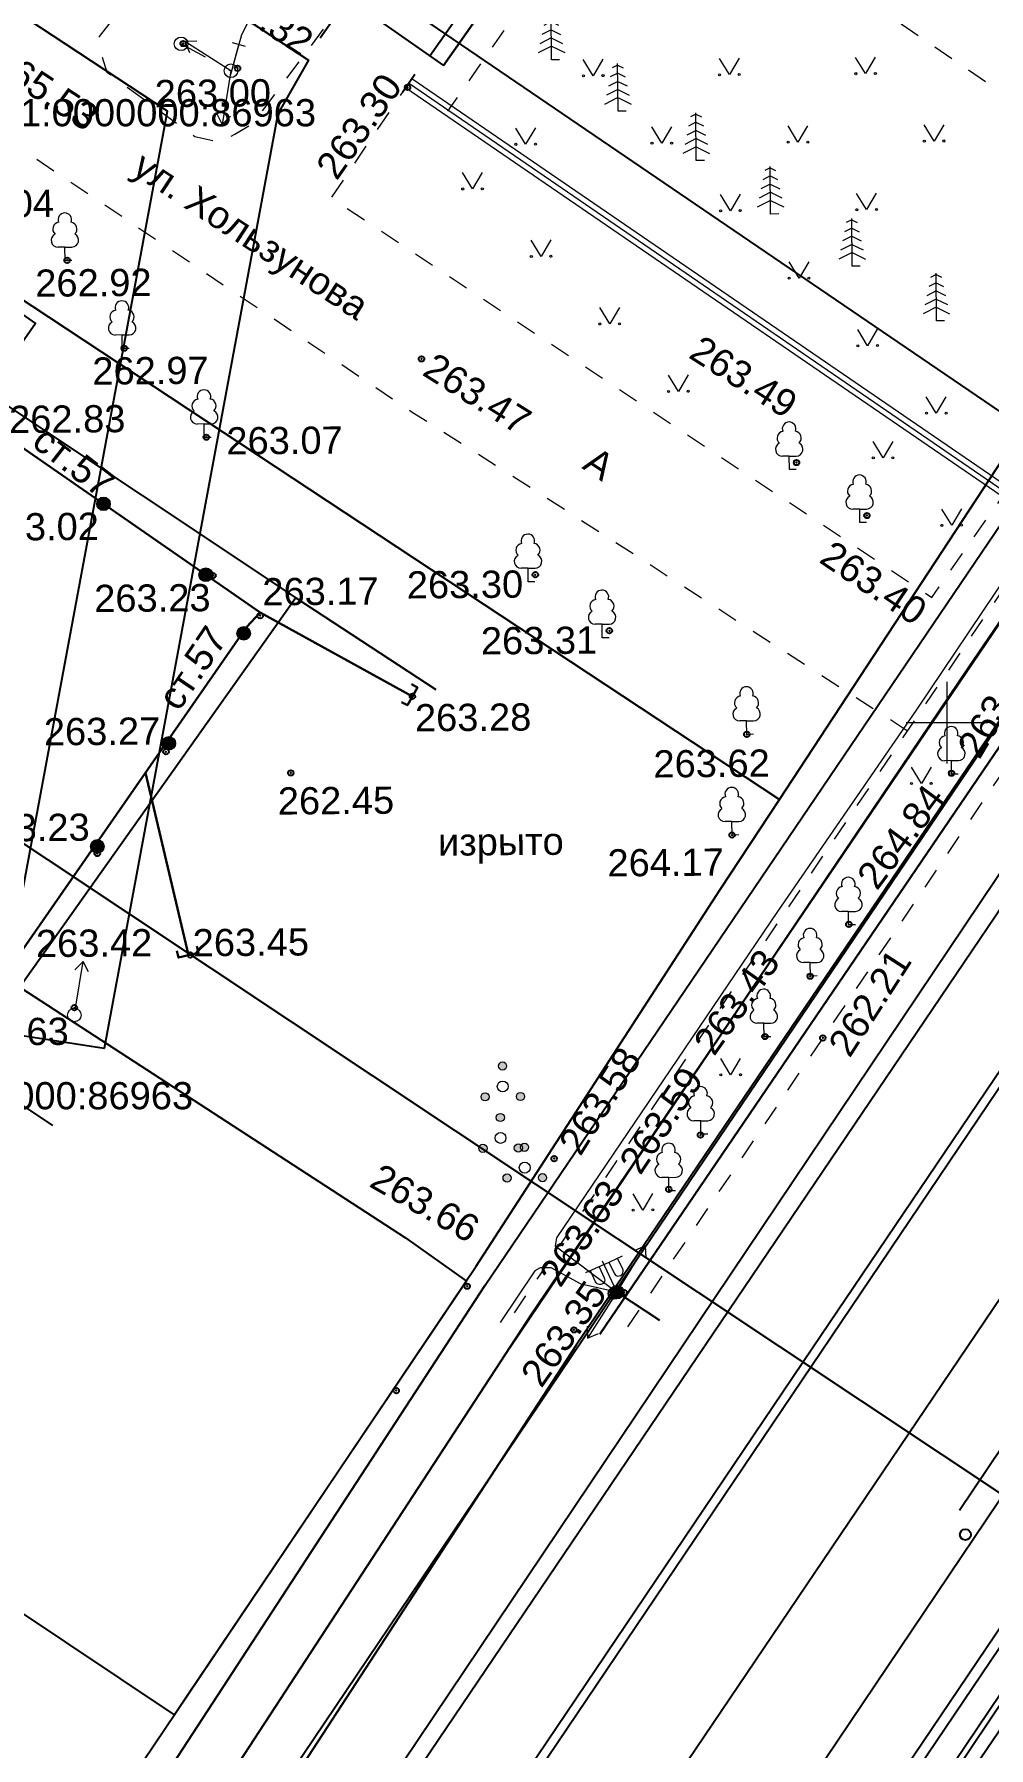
# Model space of a CAD drawing. Header units: metres. Extents: x -1448899 to 1563798, y -293564 to 398817.
# Drawn here: x 1533016.5 to 1533051.5, y 387312.3 to 387375.3 of the extents above; entities that cross this region are included whole.
import ezdxf
from ezdxf.enums import TextEntityAlignment as Align

# ---------------------------------------------------------------- set-up
doc = ezdxf.new("R2010")
doc.units = ezdxf.units.M
doc.set_wipeout_variables(frame=1)
doc.header["$PDMODE"] = 32
doc.header["$PDSIZE"] = 0.2
doc.linetypes.add('atp_1.5x1.5', pattern=[3, 1.5, -1.5])
doc.linetypes.add('atp_1x1', pattern=[2, 1, -1])
for name, color, linetype in [('C', 134, 'Continuous'), ('LABELS', 254, 'Continuous'), ('P', 94, 'Continuous'), ('T', 1, 'Continuous'), ('Z', 30, 'Continuous'), ('Автодорожное хозяйство', 7, 'Continuous'), ('Газопроводы', 7, 'Continuous'), ('Инженерные сооружения', 7, 'Continuous'), ('Кабели низкого напряжения', 7, 'Continuous'), ('кадастр', 7, 'Continuous'), ('Объекты электропередачи', 7, 'Continuous'), ('Ограждения', 7, 'Continuous'), ('Отметка', 7, 'Continuous'), ('Пикет', 7, 'Continuous'), ('Растительность', 7, 'Continuous'), ('Сетка координат', 7, 'Continuous')]:
    doc.layers.add(name, color=color, linetype=linetype)
doc.styles.get("Standard").update_dxf_attribs({"font": 'arial.ttf'})
doc.styles.add('Бм431', font='')
doc.styles.get('Бм431').set_extended_font_data('Bm431', italic=True)
doc.linetypes.add('atp_119_3', pattern='A,4,-2,[131,ltypeshp.shx,S=0.45,R=90,X=0.45,Y=-0.45],8,[131,ltypeshp.shx,S=0.45,R=-90,X=-0.45,Y=0.45],-2,4', length=20)
doc.linetypes.add('atp_121_g', pattern='A,8,-0.6,["Г",Бм431,S=2,R=0,X=0,Y=-1],-2.3,24', length=34.9)
doc.linetypes.add('atp_122_g', pattern='A,2,-2,3,-0.6,["Г",Бм431,S=2,R=0,X=0,Y=-1],-2.8,3,-2,8,-2,8,-2,6', length=41.4)
doc.linetypes.add('atp_280_1', pattern='A,2,[130,ltypeshp.shx,S=0.4191,R=17.354,X=-0.125,Y=-0.4],0,[130,ltypeshp.shx,S=0.4049,R=8.8807,X=-0.0625,Y=-0.4],0.0001,[130,ltypeshp.shx,S=0.4,R=0,X=0,Y=-0.4],0,[130,ltypeshp.shx,S=0.4049,R=-8.8807,X=0.0625,Y=-0.4],0.0001,[130,ltypeshp.shx,S=0.4191,R=-17.354,X=0.125,Y=-0.4],2', length=4.0002)
doc.linetypes.add('atp_472', pattern='A,0,-8,[130,ltypeshp.shx,S=0.4,R=0,X=0,Y=0],0', length=8)

# ---------------------------------------------------------------- blocks, each defined once
blk = doc.blocks.new('atp_390a')
at = {"color": 0, "linetype": 'ByBlock', "lineweight": -2}
for points in [[(0, 0.99), (-0.51, 0.99)], [(0, 0.99), (0.51, 0.99)], [(0, 0), (0, 0.99)], [(0.5, 0), (0, 0)]]:
    blk.add_lwpolyline(points, dxfattribs=at)
for centre, start, end in [((-0.39, 2.32), 97.9406, 227.8197), ((0, 3), 90, 202.242), ((0, 3), 337.758, 90), ((0.39, 2.32), 312.1803, 82.0594), ((-0.51, 1.49), 115.6346, 270), ((0.51, 1.49), 270, 64.3654)]:
    blk.add_arc(centre, 0.5, start, end, dxfattribs=at)
blk = doc.blocks.new('atp_106a')
at = {"color": 0, "linetype": 'ByBlock', "lineweight": -2}
blk.add_circle((0, 0), 0.5, dxfattribs=at)
blk = doc.blocks.new('atp_390e')
at = {"color": 0, "linetype": 'ByBlock', "lineweight": -2}
for p, q in [((0, 2.8), (-0.544, 2.528)), ((0, 3.4), (-0.4, 3.2)), ((0, 3.4), (0.4, 3.2)), ((0, 2.8), (0.544, 2.528)), ((0, 1.6), (-0.832, 1.184)), ((0, 2.2), (-0.688, 1.856)), ((0, 2.2), (0.688, 1.856)), ((0, 1.6), (0.832, 1.184)), ((0, 1), (-0.976, 0.512)), ((0, 1), (0.976, 0.512))]:
    blk.add_line(p, q, dxfattribs=at)
blk.add_lwpolyline([(0.6, 0), (0, 0), (0, 3.5)], dxfattribs=at)
blk = doc.blocks.new('atp_108a')
at = {"linetype": 'ByBlock', "lineweight": -2}
h = blk.add_hatch(color=0, dxfattribs=at)
edge = h.paths.add_edge_path()
edge.add_arc((0, 0), 0.12, 0, 360)
at = {"color": 0, "linetype": 'ByBlock', "lineweight": -2}
for radius in [0.5, 0.12]:
    blk.add_circle((0, 0), radius, dxfattribs=at)
blk = doc.blocks.new('atp_115c')
at = {"color": 0, "linetype": 'ByBlock', "lineweight": -2}
for points in [[(3.29, -0.5), (4, 0), (3.29, 0.5)], [(0.5, 0), (4, 0)]]:
    blk.add_lwpolyline(points, dxfattribs=at)
blk = doc.blocks.new('atp_110a')
at = {"color": 0, "linetype": 'ByBlock', "lineweight": -2}
for p, q in [((0, 2.25), (-1.5, 2.25)), ((0, 0.5), (0, 2.5)), ((0, 2.25), (1.5, 2.25))]:
    blk.add_line(p, q, dxfattribs=at)
for points in [[(-0.4, 2.25), (-0.4, 1.36, -1.040016), (-1.1, 1.36), (-1.1, 2.25)], [(0.4, 2.25), (0.4, 1.36, 1.040016), (1.1, 1.36), (1.1, 2.25)]]:
    blk.add_lwpolyline(points, format="xyb", dxfattribs=at)
blk = doc.blocks.new('atp_395')
at = {"linetype": 'ByBlock', "lineweight": -2}
h = blk.add_hatch(color=0, dxfattribs=at)
h.paths.add_polyline_path([(0.3, 1.5, 1), (-0.3, 1.5, 1)])
h.paths.add_polyline_path([(-1.6, -0.75, 1), (-1, -0.75, 1)])
h.paths.add_polyline_path([(1.6, -0.75, 1), (1, -0.75, 1)])
at = {"color": 0, "linetype": 'ByBlock', "lineweight": -2}
for centre, radius in [((0, 1.5), 0.3), ((0, 0), 0.4), ((-1.3, -0.75), 0.3), ((1.3, -0.75), 0.3)]:
    blk.add_circle(centre, radius, dxfattribs=at)
blk = doc.blocks.new('atp_107a')
at = {"linetype": 'ByBlock', "lineweight": -2}
h = blk.add_hatch(color=0, dxfattribs=at)
edge = h.paths.add_edge_path()
edge.add_arc((0, 0), 0.5, 0, 360)
at = {"color": 0, "linetype": 'ByBlock', "lineweight": -2}
blk.add_circle((0, 0), 0.5, dxfattribs=at)
blk = doc.blocks.new('atp_416')
at = {"color": 0, "linetype": 'ByBlock', "lineweight": -2}
blk.add_lwpolyline([(0.72, 1.2), (0, 0), (-0.72, 1.2)], dxfattribs=at)
for centre in [(-0.72, 0), (0.72, 0)]:
    blk.add_circle(centre, 0.075, dxfattribs=at)
blk = doc.blocks.new('atp_115a')
at = {"color": 0, "linetype": 'ByBlock', "lineweight": -2}
for points in [[(0, 0), (4, 0)], [(3.29, -0.5), (4, 0), (3.29, 0.5)]]:
    blk.add_lwpolyline(points, dxfattribs=at)
blk = doc.blocks.new('atp_116')
at = {"color": 0, "linetype": 'ByBlock', "lineweight": -2}
for points in [[(0.5, 0), (2, 0)], [(2, -0.5), (2, 0.5)]]:
    blk.add_lwpolyline(points, dxfattribs=at)
blk = doc.blocks.new('atp_122b')
at = {"color": 0, "linetype": 'ByBlock', "lineweight": -2}
blk.add_lwpolyline([(0.5, 0.75), (0, 0.75), (0, -0.75), (0.5, -0.75)], dxfattribs=at)
blk = doc.blocks.new('A$C0BB7152E')
at = {"layer": 'C', "linetype": 'Continuous'}
for points in [[(1532941.74, 387411.13), (1532958.49, 387399.71), (1532958.65, 387399.96), (1532975.2, 387388.67), (1532975.05, 387388.44), (1532992.25, 387378.31), (1532993.53, 387380.47), (1533010.61, 387369.13), (1533043.84, 387347.18), (1533052.81, 387360.85), (1533018.97, 387383.91), (1533017.35, 387381.71), (1532985.42, 387402.85), (1532987.29, 387405.49), (1532970.42, 387416.99), (1532968.64, 387414.18), (1532952.06, 387425.45), (1532954, 387428.19), (1532937.56, 387439.38)], [(1533010.15, 387296.5), (1533022.12, 387314.27), (1533032.71, 387330.02), (1533041.67, 387343.87), (1533043.84, 387347.18), (1533052.81, 387360.85), (1533073.87, 387392.13), (1533084.99, 387408.63), (1533106.37, 387394.23), (1533097.45, 387380.76), (1533085.37, 387363.26), (1533071.71, 387343.18), (1533064.43, 387332.52), (1533041.7, 387298.63)]]:
    blk.add_lwpolyline(points, dxfattribs=at)
at = {"layer": 'P', "linetype": 'Continuous'}
blk.add_lwpolyline([(1532999.09, 387352.32), (1533010.87, 387343.57), (1533030.11, 387331.07), (1533032.35, 387329.48), (1533022.12, 387314.27), (1533021.63, 387313.54), (1533011.68, 387320.19), (1532987.88, 387335.89)], close=True, dxfattribs=at)
at = {"layer": 'T', "linetype": 'Continuous'}
for points in [[(1532931.94, 387138.54), (1532961.82, 387183.01), (1532987.59, 387220.92), (1533011.38, 387258.11), (1533018.57, 387266.56), (1533023.77, 387275.33), (1533042.24, 387302.78), (1533044.69, 387305.28), (1533063.43, 387333.06), (1533068.13, 387338.83), (1533074.08, 387349.1), (1533083.72, 387364.36), (1533103.29, 387393), (1533108.95, 387401.48), (1533112.84, 387408.27), (1533130.12, 387432.87)], [(1532931.66, 387138.84), (1532961.54, 387183.3), (1532987.3, 387221.21), (1533011.1, 387258.41), (1533018.29, 387266.86), (1533023.48, 387275.61), (1533041.97, 387303.09), (1533044.42, 387305.59), (1533063.15, 387333.36), (1533067.85, 387339.13), (1533073.79, 387349.38), (1533083.44, 387364.65), (1533103.01, 387393.29), (1533108.66, 387401.76), (1533112.56, 387408.56), (1533129.83, 387433.17)], [(1533330.57, 387567.05), (1533274, 387556.26), (1533216.53, 387544.1), (1533193.93, 387536.43), (1533174.02, 387522.56), (1533148.19, 387484.78), (1533102.62, 387418.08), (1532923.45, 387153.07), (1532596.95, 386668.16), (1532501.82, 386525.68), (1532463.24, 386470.75), (1532364.18, 386323.11), (1532278.05, 386197.05), (1532195.94, 386075.2), (1532063.54, 385880.4), (1531928.37, 385674.27)], [(1531934.83, 385669.49), (1532071.49, 385875.31), (1532203.45, 386070.48), (1532286.31, 386192.02), (1532371.45, 386319.02), (1532470.86, 386466.5), (1532497.05, 386506.13), (1532602.58, 386664.36), (1532929.87, 387147.97), (1533109.5, 387414.14), (1533154.44, 387480.52), (1533178.92, 387517.57), (1533196.83, 387528.9), (1533218.91, 387532.64), (1533276.64, 387542.75), (1533333.71, 387553.63)], [(1532064.33, 385872.03), (1533175.95, 387529.37), (1533203.37, 387541.48)], [(1533216.73, 387532.26), (1533172.46, 387515.46), (1533167.14, 387509.68), (1533152.77, 387486.79), (1533098.63, 387406.47), (1533045.06, 387327.01), (1532998.78, 387258.35), (1532937.35, 387167.22), (1532873.99, 387071.58), (1532810.63, 386975.94), (1532667.81, 386765.52), (1532524.99, 386555.1), (1532479.89, 386488.38), (1532403.68, 386375.5), (1532346.97, 386290.94), (1532292.36, 386209.52), (1532231.58, 386118.89), (1532181.03, 386043.53), (1532122.68, 385957.78), (1533172.46, 387515.46)], [(1533162.43, 387515.89), (1533154.53, 387505.18), (1533111.68, 387441.91), (1533082.13, 387397.43), (1533060.27, 387365.97), (1533034.71, 387328.22), (1532997.57, 387271.25), (1532964.96, 387223.72), (1532933.37, 387176.37), (1532874.68, 387089.36), (1532843.38, 387040.66), (1532805.03, 386986.44), (1532776.13, 386943.81), (1532731.6, 386971.39), (1532708.71, 386938.73), (1532656.13, 386861.1), (1532653.98, 386858.22), (1532649.48, 386852.18), (1532588.17, 386895.63), (1532585.35, 386897.71), (1532581.82, 386900.16), (1532575.32, 386889.29)], [(1532765.03, 386934.85), (1532794.11, 386967.41), (1532818.17, 387003.22), (1532844.83, 387042.56), (1532871.41, 387081.94), (1532896.31, 387118.47), (1532921.55, 387156.25), (1532948, 387192.55), (1532970.65, 387229.72), (1532994.19, 387264.45), (1533016.33, 387297.19), (1533037.77, 387329.04), (1533061.42, 387364.03), (1533084.97, 387398.44)], [(1533026.51, 387393.61), (1533008.84, 387370.04), (1533016.52, 387364.67), (1533014.75, 387362.13), (1533026.08, 387354.59), (1533031.22, 387351.22)], [(1533026.08, 387354.59), (1533013.88, 387337.38), (1533003.05, 387321.7), (1533004.37, 387320.9), (1533003.31, 387319.51), (1533001.31, 387316.57), (1533001.98, 387316.07), (1533000.2, 387313.65), (1532999.45, 387314.2), (1532993.12, 387304.83), (1532998.75, 387301.3)], [(1533013.88, 387337.38), (1533017.15, 387335.2)]]:
    blk.add_lwpolyline(points, dxfattribs=at)
for centre in [(1533037.76, 387329.02), (1533050.67, 387320.16)]:
    blk.add_circle(centre, 0.2, dxfattribs=at)
at = {"layer": 'Z', "linetype": 'Continuous'}
for points in [[(1533710.26, 387285.68), (1533629.25, 387271.12), (1533488.73, 387243.43), (1533276.59, 387203.68), (1533212.06, 387524.79), (1533163.69, 387514.22), (1533156.17, 387504.03), (1533113.34, 387440.8), (1533083.78, 387396.31), (1533061.92, 387364.84), (1533036.38, 387327.12), (1532999.24, 387270.14), (1532966.62, 387222.6), (1532935.02, 387175.25), (1532876.35, 387088.27), (1532845.03, 387039.54), (1532806.68, 386985.3), (1532776.71, 386941.1), (1532732.15, 386968.69), (1532710.35, 386937.6), (1532656.87, 386858.62), (1532725.1, 386809.85)], [(1532931.71, 387177.49), (1532963.3, 387224.84), (1532995.91, 387272.36), (1533033.04, 387329.33), (1533058.61, 387367.1), (1533080.48, 387398.55), (1533110.02, 387443.02), (1533152.9, 387506.34), (1533159.62, 387515.45), (1533124.91, 387538.32), (1533068.35, 387576.42), (1532966.96, 387646.24), (1532837.59, 387734.1)], [(1532947.56, 387426.35), (1533026.55, 387374.35), (1533025.42, 387372.37), (1533019.05, 387338.02), (1533015.08, 387338.64), (1533021.37, 387372.47), (1532945.12, 387422.69)], [(1533145.86, 387463.6), (1533120.26, 387421.74), (1533095.98, 387386.6), (1533066.88, 387343.67), (1533041.9, 387306.5), (1533012.85, 387260.72), (1533031.56, 387250.65), (1533052.11, 387238.11), (1533076.83, 387228.48), (1533100.29, 387219.49), (1533134.54, 387212.76)], [(1533137.26, 387216.31), (1533101.39, 387223.35), (1533078.27, 387232.22), (1533053.89, 387241.71), (1533033.56, 387254.13), (1533018.53, 387262.2), (1533045.24, 387304.32), (1533069.17, 387339.9), (1533106.58, 387318.25), (1533135.33, 387310.37)]]:
    blk.add_lwpolyline(points, dxfattribs=at)
blk.add_lwpolyline([(1533088.78, 387367.3), (1533104.68, 387356.59), (1533100.51, 387350.38), (1533090.81, 387356.92), (1533036.1, 387276.41), (1533040.09, 387273.73), (1533036.01, 387267.4), (1533025.73, 387274.35)], close=True, dxfattribs=at)
at = {"layer": 'LABELS'}
for p in [(1533020.03, 387372.415), (1533015.515, 387336.29)]:
    blk.add_text('66:41:0000000:86963', height=1, dxfattribs=at).set_placement(p, align=Align.MIDDLE_CENTER)
blk = doc.blocks.new('A$C0ab4c2d5')
for points in [[(171.659, 75.462), (176.693, 82.523)], [(168.202, 77.927), (172.159, 75.106)], [(170.638, 74.143), (171.101, 74.795)], [(190.693, 21.867), (214.522, 56.781), (226.532, 74.205), (226.968, 74.545), (227.423, 74.738), (228.089, 74.847), (228.66, 74.833), (229.344, 74.6), (229.945, 74.218), (230.267, 73.897), (230.532, 73.359), (230.737, 72.787), (230.788, 72.196), (230.709, 71.639), (230.453, 71.056), (221.344, 57.868), (210.73, 42.146), (198.128, 23.314), (195.57, 20.189)]]:
    blk.add_lwpolyline(points)
at = {"elevation": 262.406}
blk.add_lwpolyline([(167.64, 76.167), (168.103, 76.819)], dxfattribs=at)
at = {"layer": 'Автодорожное хозяйство', "color": 7, "linetype": 'atp_1.5x1.5', "lineweight": 15, "ltscale": 0.5, "flags": 128}
for points in [[(201.781, 73.818), (200.603, 74.14), (199.269, 74.225), (198.175, 74.112), (197.712, 73.889), (196.143, 71.512), (185.893, 78.638), (188.473, 82.29), (187.094, 83.31), (182.137, 76.417), (176.979, 80.058), (172.29, 73.431)], [(170.984, 74.633), (170.755, 74.305), (167.991, 70.279), (189.934, 55.423), (192.584, 59.141)], [(174.404, 29.249), (193.2, 56.629), (204.411, 72.653), (207.375, 70.681), (178.337, 28.383)]]:
    blk.add_lwpolyline(points, dxfattribs=at)
at = {"layer": 'Газопроводы', "linetype": 'atp_121_g', "lineweight": 30, "ltscale": 0.5, "elevation": 262.406, "flags": 128}
for points in [[(104.3, 142.54), (110.123, 138.451), (114.082, 135.439), (118.103, 132.613), (133.474, 121.445), (141.395, 115.441), (149.951, 109.451), (152.594, 107.542), (154.991, 105.989), (154.159, 104.631), (167.731, 94.598), (159.832, 84.206), (160.567, 83.563), (159.005, 81.449), (150.28, 69.209), (156.19, 65.276), (154.407, 62.721), (165.267, 55.063), (164.766, 54.521), (155.949, 42.022)], [(165.267, 55.063), (170.834, 51.934)], [(162.535, 42.484), (161.016, 49.206)]]:
    blk.add_lwpolyline(points, dxfattribs=at)
at = {"layer": 'Инженерные сооружения', "color": 7, "linetype": 'atp_280_1', "lineweight": 30, "flags": 128}
for points in [[(177.194, 82.166), (172.159, 75.106)], [(177.538, 28.44), (206.591, 70.482)]]:
    blk.add_lwpolyline(points, dxfattribs=at)
at = {"layer": 'Кабели низкого напряжения', "linetype": 'atp_119_3', "lineweight": 15, "ltscale": 0.5, "flags": 128}
for points in [[(164.329, 74.807), (164.756, 76.3), (166.84, 80.337)], [(175.169, 30.789), (173.872, 28.899)]]:
    blk.add_lwpolyline(points, dxfattribs=at)
at = {"layer": 'Ограждения', "color": 7, "linetype": 'atp_472', "lineweight": 15, "ltscale": 0.5, "elevation": 262.406, "flags": 128}
blk.add_lwpolyline([(192.625, 59.296), (170.869, 74.469)], dxfattribs=at)
at = {"layer": 'Ограждения', "color": 7, "linetype": 'Continuous', "lineweight": 15, "ltscale": 0.5, "elevation": 262.406, "flags": 128}
for points in [[(192.74, 59.46), (170.984, 74.633)], [(192.511, 59.132), (170.755, 74.305)]]:
    blk.add_lwpolyline(points, dxfattribs=at)
at = {"layer": 'Пикет', "color": 0}
for p in [(170.829, 74.314, 263.299), (158.28, 68.058, 262.916), (160.352, 64.812, 262.976), (171.265, 64.332, 263.469), (163.339, 61.518, 263.072), (185.007, 60.417, 263.492), (159.546, 59.098, 263.019), (187.576, 58.45, 263.396), (163.549, 56.429, 263.227), (175.382, 56.371, 263.299), (165.267, 54.945, 263.173), (164.657, 54.298, 263.277), (178.086, 54.292, 263.313), (170.834, 51.934, 263.285), (183.101, 50.443, 263.619), (161.769, 49.972, 263.27), (166.345, 49.158, 262.455), (190.61, 48.957, 263.186), (182.532, 46.746, 264.174), (159.219, 46.248, 263.236), (186.794, 43.431, 264.835), (162.608, 42.493, 263.451), (185.361, 41.536, 263.685), (183.682, 39.331, 263.431), (185.806, 39.263), (181.286, 35.731, 263.723), (175.906, 34.906, 263.58), (180.108, 33.743, 263.593), (172.676, 30.241, 263.66), (178.439, 29.962, 263.352), (176.584, 28.607, 263.629), (170.043, 26.425, 263.445)]:
    blk.add_point(p, dxfattribs=at)
at = {"layer": 'Газопроводы', "linetype": 'Continuous', "lineweight": 30}
for p, xscale, yscale, zscale, rotation in [((170.834, 51.934), 0.5000000000000012, 0.5000000000000012, 0.5000000000000012, 150.6597732818029), ((162.535, 42.484), 0.5000000000000016, 0.5000000000000016, 0.5000000000000016, 102.7298594654346)]:
    blk.add_blockref('atp_122b', p, dxfattribs=dict(at, xscale=xscale, yscale=yscale, zscale=zscale, rotation=rotation))
at = {"layer": 'кадастр', "rotation": 359.5536696139991}
blk.add_blockref('A$C0BB7152E', (-1535830.425, -375345.193), dxfattribs=at)
at = {"layer": 'Объекты электропередачи', "color": 7, "linetype": 'Continuous', "lineweight": 15, "xscale": 0.4999999999999996, "yscale": 0.4999999999999996, "zscale": 0.4999999999999996, "rotation": 321.2733548779389}
for p in [(159.546, 59.098, 263.019), (163.281, 56.463, 262.406), (164.657, 54.298, 263.277), (161.873, 50.277), (159.221, 46.51)]:
    blk.add_blockref('atp_107a', p, dxfattribs=at)
at = {"layer": 'Растительность', "color": 7, "linetype": 'Continuous', "lineweight": 15, "xscale": 0.5, "yscale": 0.5, "zscale": 0.5}
for name, p in [('atp_390e', (176.122, 75.29)), ('atp_416', (177.651, 74.691)), ('atp_390e', (178.551, 73.377)), ('atp_416', (182.651, 74.691)), ('atp_416', (187.651, 74.691)), ('atp_390e', (181.411, 71.549)), ('atp_416', (175.151, 72.191)), ('atp_416', (180.151, 72.191)), ('atp_416', (185.151, 72.191)), ('atp_416', (190.151, 72.191)), ('atp_416', (173.187, 70.566)), ('atp_390e', (184.122, 69.557)), ('atp_416', (182.651, 69.691)), ('atp_416', (187.651, 69.691)), ('atp_390a', (158.206, 68.049, 262.437)), ('atp_390e', (187.103, 67.619)), ('atp_416', (175.687, 68.066)), ('atp_416', (185.151, 67.191)), ('atp_390e', (190.182, 65.584)), ('atp_390a', (160.279, 64.803, 262.497)), ('atp_416', (178.187, 65.566)), ('atp_416', (187.651, 64.691)), ('atp_416', (180.687, 63.066)), ('atp_390a', (163.266, 61.509, 262.593)), ('atp_416', (190.151, 62.191)), ('atp_390a', (184.743, 60.159, 0.606)), ('atp_416', (188.187, 60.566)), ('atp_390a', (187.311, 58.192)), ('atp_416', (190.687, 58.066)), ('atp_390a', (175.118, 56.113, 0.413)), ('atp_390a', (177.821, 54.034, 0.427)), ('atp_390a', (183.101, 50.443, 263.619)), ('atp_390a', (190.607, 48.922)), ('atp_416', (189.499, 48.588)), ('atp_390a', (182.532, 46.746, 264.174)), ('atp_390a', (186.787, 43.411)), ('atp_390a', (185.369, 41.542)), ('atp_390a', (183.648, 39.325)), ('atp_395', (174.039, 37.572)), ('atp_416', (182.411, 37.937)), ('atp_390a', (181.302, 35.76)), ('atp_395', (173.944, 35.681)), ('atp_395', (174.823, 34.582)), ('atp_390a', (180.109, 33.689)), ('atp_416', (179.153, 32.992))]:
    blk.add_blockref(name, p, dxfattribs=at)
at = {"layer": 'Отметка'}
for s, rotation, p in [('265.53', 326.2763, (155.455, 75.135, 265.529)), ('263.30', 54.54529, (168.202, 70.878, 263.299)), ('ул. Хользунова', 326.3131, (160.628, 71.261)), ('263.49', 327.08715, (181.029, 64.328, 263.492)), ('263.47', 327.44101, (171.243, 63.765, 263.469)), ('ст.57', 321.72764, (156.876, 61.281, 262.952)), ('А', 326.00006, (177.094, 60.282, 263.434)), ('263.40', 325.67282, (185.763, 56.769, 263.396)), ('ст.57', 55.3677, (162.243, 51.411, 262.952)), ('263.19', 58.76498, (191.635, 49.418, 263.186)), ('264.84', 52.95739, (187.837, 44.632, 264.835)), ('263.43', 54.31458, (181.809, 38.59, 263.431)), ('262.21', 56.72072, (186.786, 38.49)), ('263.58', 57.36581, (176.869, 34.952, 263.58)), ('263.59', 55.98926, (179.065, 34.237, 263.593)), ('263.66', 329.72362, (169.061, 33.959, 263.66)), ('263.63', 55.44922, (176.094, 30.12, 263.629)), ('263.35', 54.59639, (175.371, 26.443, 263.352))]:
    blk.add_text(s, height=1, rotation=rotation, dxfattribs=at).set_placement(p)
for s, p in [('263.04', (153.543, 69.656, 263.042)), ('262.92', (157.103, 66.726, 262.916)), ('262.97', (159.175, 63.48, 262.976)), ('262.83', (156.103, 61.726, 262.83)), ('263.07', (164.076, 60.875, 263.072)), ('263.02', (155.099, 57.776, 263.019)), ('263.23', (159.178, 55.123, 263.227)), ('263.17', (165.354, 55.32, 263.173)), ('263.30', (170.66, 55.531, 263.299)), ('263.31', (173.364, 53.452, 263.313)), ('263.28', (170.921, 50.646, 263.285)), ('263.27', (157.291, 50.237, 263.27)), ('263.62', (179.665, 48.882, 263.619)), ('262.45', (165.862, 47.627, 262.455)), ('263.23', (154.674, 46.722, 263.236)), ('изрыто', (171.731, 46.07, 525.882)), ('264.17', (177.949, 45.258, 264.174)), ('263.42', (156.938, 42.458, 263.416)), ('263.45', (162.695, 42.443, 263.451))]:
    blk.add_text(s, height=1, dxfattribs=at).set_placement(p)
at = {"layer": 'Объекты электропередачи', "color": 7, "linetype": 'Continuous', "lineweight": 15}
for name, p, xscale, yscale, zscale, rotation in [('atp_106a', (162.527, 75.98), 0.5000000000000022, 0.5000000000000022, 0.5000000000000022, 286.8961446014658), ('atp_106a', (164.35, 74.977, -262.799), 0.5000000000000022, 0.5000000000000022, 0.5000000000000022, 286.8961446014658), ('atp_108a', (178.174, 29.98, 264.143), 0.5000000000000002, 0.5000000000000002, 0.5000000000000002, 301.3259668513361)]:
    blk.add_blockref(name, p, dxfattribs=dict(at, xscale=xscale, yscale=yscale, zscale=zscale, rotation=rotation))
at = {"layer": 'Объекты электропередачи', "color": 7, "linetype": 'Continuous', "lineweight": 15, "xscale": 0.5, "yscale": 0.5, "zscale": 0.5}
blk.add_blockref('atp_106a', (158.329, 40.32), dxfattribs=at)
at = {"color": 0, "linetype": 'ByBlock', "lineweight": -2}
blk.add_line((179.74, 28.926), (178.174, 29.98), dxfattribs=at)
at = {"color": 5, "lineweight": 30}
blk.add_lwpolyline([(216.791, 5.82), (307.271, 137.682), (92.911, 286.428), (0, 152.622), (216.791, 5.82)], dxfattribs=at)
at = {"layer": 'Автодорожное хозяйство', "color": 7, "linetype": 'atp_1.5x1.5', "lineweight": 15, "ltscale": 0.5, "flags": 128}
for points in [[(189.005, 50.517), (175.256, 59.549), (170.907, 62.372), (141.315, 82.658), (109.4, 104.679), (87.156, 119.106), (48.752, 146.514), (36.251, 155.33), (34.148, 156.813), (33.169, 157.141), (32.631, 157.243), (31.782, 157.176), (31.138, 157.038), (30.402, 156.813), (29.728, 156.504), (29.222, 156.168), (28.599, 155.533), (23.508, 149.153)], [(162.779, 80.352), (159.52, 76.268), (159.52, 75.865), (159.789, 74.964), (163.005, 72.57), (163.96, 72.355), (164.471, 72.651), (165.169, 73.055), (167.928, 76.698)]]:
    blk.add_lwpolyline(points, dxfattribs=at)
at = {"layer": 'Газопроводы', "linetype": 'atp_122_g', "lineweight": 30, "ltscale": 0.5, "flags": 128}
blk.add_lwpolyline([(174.242, 27.994), (191.245, 52.808), (196.919, 60.996), (213.696, 84.855), (232.265, 111.739), (245.161, 130.843), (258.315, 150.259), (270.511, 168.055)], dxfattribs=at)
at = {"layer": 'Кабели низкого напряжения', "linetype": 'atp_119_3', "lineweight": 15, "ltscale": 0.5, "flags": 128}
blk.add_lwpolyline([(225.449, 99.109), (225.089, 98.642), (224.846, 98.601), (224.595, 98.559), (223.491, 99.304), (223.008, 99.497), (222.618, 99.503), (222.276, 99.383), (219.104, 94.8), (212.098, 84.698), (205.234, 74.801), (200.271, 67.643), (200.069, 67.351), (200.068, 67.081), (200.162, 66.796), (200.421, 66.462), (201.033, 66.036), (202.208, 65.218), (202.287, 65.117), (202.485, 64.79), (202.22, 64.08), (201.633, 63.899), (199.61, 65.371), (199.318, 65.374), (199.021, 65.33), (194.713, 59.172), (189.324, 51.288), (184.182, 43.928), (175.967, 31.989), (175.914, 31.702), (178.174, 29.98), (176.868, 30.29), (175.77, 30.898), (175.358, 30.895), (175.169, 30.789)], dxfattribs=at)
at = {"layer": 'Объекты электропередачи', "color": 7, "linetype": 'atp_1x1', "lineweight": 15, "flags": 128}
blk.add_lwpolyline([(162.527, 75.98), (164.35, 74.977)], dxfattribs=at)
at = {"layer": 'Пикет', "color": 0}
for p in [(162.601, 75.989, 263.278), (164.593, 75.065, 263), (158.333, 40.59, 263.627)]:
    blk.add_point(p, dxfattribs=at)
at = {"layer": 'Объекты электропередачи', "color": 7, "linetype": 'Continuous', "lineweight": 15}
for name, p, xscale, yscale, zscale, rotation in [('atp_115a', (164.35, 74.977), 0.5000000000000032, 0.5000000000000032, 0.5000000000000032, 147.1556169832502), ('atp_116', (164.376, 74.97), 0.5000000000000018, 0.5000000000000018, 0.5000000000000018, 74.03467105209513), ('atp_115a', (164.35, 74.977), 0.5000000000000019, 0.5000000000000019, 0.5000000000000019, 260.1435964674492), ('atp_115c', (158.329, 40.32), 0.5000000000000022, 0.5000000000000022, 0.5000000000000022, 80.14359646751515), ('atp_115c', (178.174, 29.98, 264.143), 0.5000000000000002, 0.5000000000000002, 0.5000000000000002, 57.87366542912334), ('atp_110a', (178.174, 29.98, 264.143), 0.5, 0.5, 0.5, 24.45325562013044), ('atp_115c', (178.174, 29.98, 264.143), 0.4999999999999994, 0.4999999999999994, 0.4999999999999994, 236.9661055709626)]:
    blk.add_blockref(name, p, dxfattribs=dict(at, xscale=xscale, yscale=yscale, zscale=zscale, rotation=rotation))
at = {"layer": 'Объекты электропередачи', "color": 7, "linetype": 'Continuous', "lineweight": 15, "xscale": 0.5, "yscale": 0.5, "zscale": 0.5}
blk.add_blockref('atp_107a', (178.174, 29.98, 264.143), dxfattribs=at)
at = {"layer": 'Отметка'}
blk.add_text('263.32', height=1, rotation=326.51356, dxfattribs=at).set_placement((163.377, 77.823, 263.322))
for s, p in [('263.00', (161.543, 73.659, 262.406)), ('263.63', (153.847, 39.227, 263.627))]:
    blk.add_text(s, height=1, dxfattribs=at).set_placement(p)
blk = doc.blocks.new('atp_012')
at = {"color": 0, "linetype": 'ByBlock', "lineweight": -2}
for points in [[(0, -3), (0, 3)], [(-3, 0), (3, 0)]]:
    blk.add_lwpolyline(points, dxfattribs=at)

msp = doc.modelspace()

# ---------------------------------------------------------------- block references
at = {"layer": 'Газопроводы', "rotation": 0.4463303860005405}
msp.add_blockref('A$C0ab4c2d5', (1532859.941, 387297.702), dxfattribs=at)

# ---------------------------------------------------------------- next in the draw order: linework, layer by layer
at = {"layer": 'Газопроводы', "color": 6, "lineweight": 200}
msp.add_circle((1532929.516, 387447.663), 11368.91, dxfattribs=at)

# ---------------------------------------------------------------- next in the draw order: block references
at = {"layer": 'Сетка координат', "color": 92, "linetype": 'Continuous', "lineweight": 15, "xscale": 0.5, "yscale": 0.5, "zscale": 0.5}
msp.add_blockref('atp_012', (1533050, 387350), dxfattribs=at)

doc.saveas('drawing.dxf')
